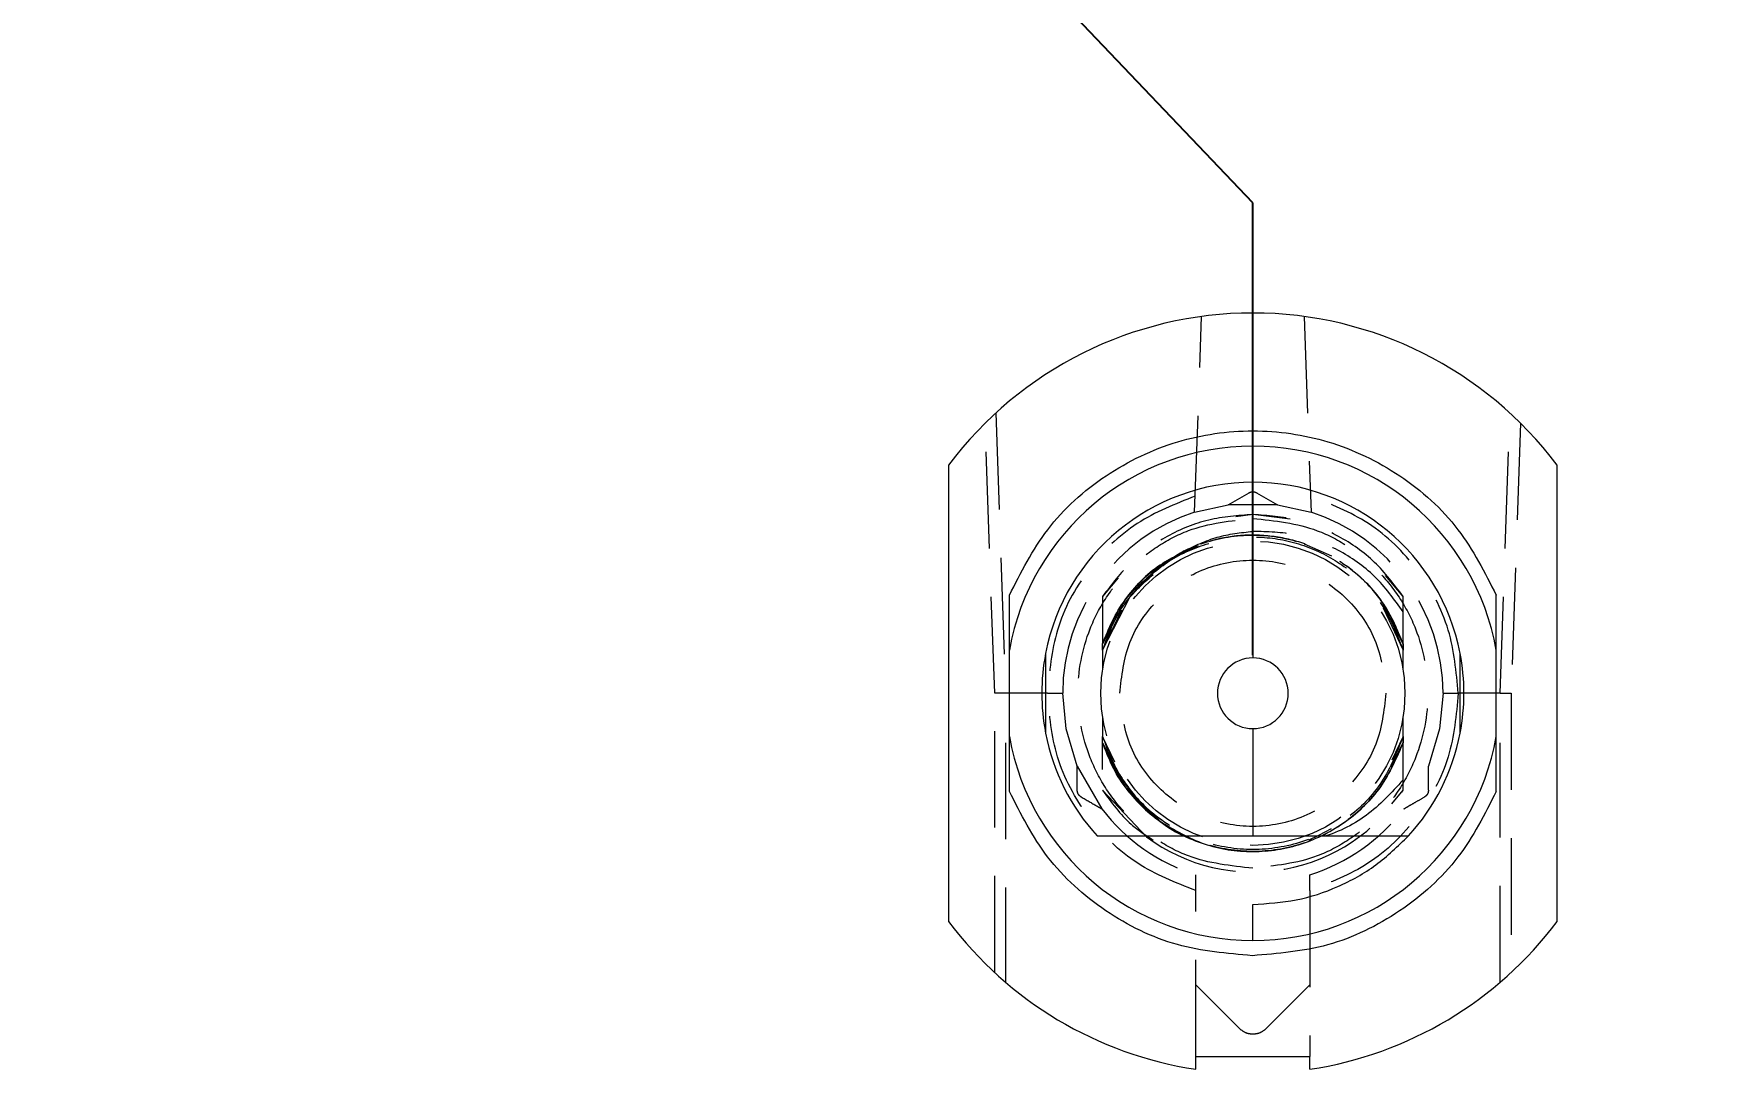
# Model space of a CAD drawing. Header units: millimetres. Extents: x -64 to 530, y -86 to 334.
# Drawn here: x 68.99 to 91.24, y 219.61 to 233.27 of the extents above; entities that cross this region are included whole.
import ezdxf

# ---------------------------------------------------------------- set-up
doc = ezdxf.new("R2010")
doc.units = ezdxf.units.MM
doc.header["$PDSIZE"] = -1
doc.linetypes.add('HIDDEN', pattern=[1.905, 1.27, -0.635])
doc.dimstyles.new('ISO-25', dxfattribs={"dimtxt": 2.5, "dimasz": 2.5, "dimexe": 1.25, "dimexo": 0.625, "dimtad": 1, "dimtxsty": 'Standard', "dimcen": 2.5, "dimadec": 0, "dimazin": 0, "dimtfac": 1, "dimtmove": 0, "dimatfit": 3, "dimfxl": 0, "dimarcsym": 0})

# ---------------------------------------------------------------- blocks, each defined once
blk = doc.blocks.new('*D35')
at = {"color": 0, "lineweight": -2}
for p, q in [((437.684, 297.079), (437.684, 315.579)), ((431.8, 293.079), (437.684, 297.079)), ((431.8, 279.9), (431.8, 293.079))]:
    blk.add_line(p, q, dxfattribs=at)
at = {"layer": 'Defpoints', "color": 0}
for p in [(437.684, 301.079), (431.8, 279.4), (0, 0)]:
    blk.add_point(p, dxfattribs=at)
at = {"color": 0, "insert": (435.434, 308.579), "char_height": 3, "attachment_point": 5, "rotation": 90}
blk.add_mtext('431,80', dxfattribs=at)
blk = doc.blocks.new('*D37')
at = {"color": 0, "lineweight": -2}
for p, q in [((135.317, 293.03), (135.317, 311.53)), ((135.9, 289.03), (135.317, 293.03)), ((135.9, 279.97), (135.9, 289.03))]:
    blk.add_line(p, q, dxfattribs=at)
at = {"layer": 'Defpoints', "color": 0}
for p in [(135.317, 297.03), (135.9, 279.47), (0, 0)]:
    blk.add_point(p, dxfattribs=at)
at = {"color": 0, "insert": (133.067, 304.53), "char_height": 3, "attachment_point": 5, "rotation": 90}
blk.add_mtext('135,90', dxfattribs=at)
blk = doc.blocks.new('*D38')
at = {"color": 0, "lineweight": -2}
for p, q in [((162.289, 289.755), (162.289, 308.755)), ((165.75, 285.755), (162.289, 289.755)), ((165.75, 274.9), (165.75, 285.755))]:
    blk.add_line(p, q, dxfattribs=at)
at = {"layer": 'Defpoints', "color": 0}
for p in [(162.289, 293.755), (165.75, 274.4), (0, 0)]:
    blk.add_point(p, dxfattribs=at)
at = {"color": 0, "insert": (160.039, 301.505), "char_height": 3, "attachment_point": 5, "rotation": 90}
blk.add_mtext('165,75', dxfattribs=at)
blk = doc.blocks.new('*D39')
at = {"color": 0, "lineweight": -2}
for p, q in [((125.6, 265.32), (129.1, 265.32)), ((129.1, 265.32), (130.828, 263.455)), ((130.828, 263.455), (150.828, 263.455))]:
    blk.add_line(p, q, dxfattribs=at)
at = {"layer": 'Defpoints', "color": 0}
for p in [(125.1, 265.32), (134.828, 263.455), (0, 0)]:
    blk.add_point(p, dxfattribs=at)
at = {"color": 0, "insert": (143.078, 265.705), "char_height": 3, "attachment_point": 5}
blk.add_mtext('265,32', dxfattribs=at)
blk = doc.blocks.new('*D40')
at = {"color": 0, "lineweight": -2}
for p, q in [((118.77, 293.984), (118.77, 311.484)), ((125.1, 289.984), (118.77, 293.984)), ((125.1, 265.82), (125.1, 289.984))]:
    blk.add_line(p, q, dxfattribs=at)
at = {"layer": 'Defpoints', "color": 0}
for p in [(118.77, 297.984), (125.1, 265.32), (0, 0)]:
    blk.add_point(p, dxfattribs=at)
at = {"color": 0, "insert": (116.52, 304.984), "char_height": 3, "attachment_point": 5, "rotation": 90}
blk.add_mtext('125,10', dxfattribs=at)
blk = doc.blocks.new('*D41')
at = {"color": 0, "lineweight": -2}
for p, q in [((191.371, 292.073), (191.371, 310.573)), ((199.07, 288.073), (191.371, 292.073)), ((199.07, 265.82), (199.07, 288.073))]:
    blk.add_line(p, q, dxfattribs=at)
at = {"layer": 'Defpoints', "color": 0}
for p in [(191.371, 296.073), (199.07, 265.32), (0, 0)]:
    blk.add_point(p, dxfattribs=at)
at = {"color": 0, "insert": (189.121, 303.573), "char_height": 3, "attachment_point": 5, "rotation": 90}
blk.add_mtext('199,07', dxfattribs=at)
blk = doc.blocks.new('*D42')
at = {"color": 0, "lineweight": -2}
for p, q in [((193.497, 265.32), (189.497, 263.066)), ((198.57, 265.32), (193.497, 265.32)), ((189.497, 263.066), (169.497, 263.066))]:
    blk.add_line(p, q, dxfattribs=at)
at = {"layer": 'Defpoints', "color": 0}
for p in [(199.07, 265.32), (185.497, 263.066), (0, 0)]:
    blk.add_point(p, dxfattribs=at)
at = {"color": 0, "insert": (177.247, 265.316), "char_height": 3, "attachment_point": 5}
blk.add_mtext('265,32', dxfattribs=at)
blk = doc.blocks.new('*D43')
at = {"color": 0, "lineweight": -2}
for p, q in [((280.31, 293.54), (280.31, 313.54)), ((285.75, 289.54), (280.31, 293.54)), ((285.75, 274.9), (285.75, 289.54))]:
    blk.add_line(p, q, dxfattribs=at)
at = {"layer": 'Defpoints', "color": 0}
for p in [(280.31, 297.54), (285.75, 274.4), (0, 0)]:
    blk.add_point(p, dxfattribs=at)
at = {"color": 0, "insert": (278.06, 305.79), "char_height": 3, "attachment_point": 5, "rotation": 90}
blk.add_mtext('285,75', dxfattribs=at)
blk = doc.blocks.new('*D44')
at = {"color": 0, "lineweight": -2}
for p, q in [((298.633, 293.447), (298.633, 312.947)), ((293.9, 289.447), (298.633, 293.447)), ((293.9, 279.9), (293.9, 289.447))]:
    blk.add_line(p, q, dxfattribs=at)
at = {"layer": 'Defpoints', "color": 0}
for p in [(298.633, 297.447), (293.9, 279.4), (0, 0)]:
    blk.add_point(p, dxfattribs=at)
at = {"color": 0, "insert": (296.383, 305.447), "char_height": 3, "attachment_point": 5, "rotation": 90}
blk.add_mtext('293,90', dxfattribs=at)
blk = doc.blocks.new('*D45')
at = {"color": 0, "lineweight": -2}
blk.add_line((285.25, 274.4), (252.388, 274.4), dxfattribs=at)
at = {"layer": 'Defpoints', "color": 0}
for p in [(267.888, 274.4), (285.75, 274.4), (0, 0)]:
    blk.add_point(p, dxfattribs=at)
at = {"color": 0, "insert": (259.888, 276.65), "char_height": 3, "attachment_point": 5}
blk.add_mtext('274,40', dxfattribs=at)
blk = doc.blocks.new('*D46')
at = {"color": 0, "lineweight": -2}
for p, q in [((273.06, 264.82), (273.06, 254.53)), ((273.06, 254.53), (277.95, 250.53)), ((277.95, 250.53), (277.95, 231.03))]:
    blk.add_line(p, q, dxfattribs=at)
at = {"layer": 'Defpoints', "color": 0}
for p in [(273.06, 265.32), (277.95, 246.53), (0, 0)]:
    blk.add_point(p, dxfattribs=at)
at = {"color": 0, "insert": (275.7, 238.53), "char_height": 3, "attachment_point": 5, "rotation": 90}
blk.add_mtext('273,06', dxfattribs=at)
blk = doc.blocks.new('*D47')
at = {"color": 0, "lineweight": -2}
for p, q in [((260.93, 266.76), (240.93, 266.76)), ((264.93, 265.32), (260.93, 266.76)), ((272.56, 265.32), (264.93, 265.32))]:
    blk.add_line(p, q, dxfattribs=at)
at = {"layer": 'Defpoints', "color": 0}
for p in [(256.93, 266.76), (273.06, 265.32), (0, 0)]:
    blk.add_point(p, dxfattribs=at)
at = {"color": 0, "insert": (248.68, 269.01), "char_height": 3, "attachment_point": 5}
blk.add_mtext('265,32', dxfattribs=at)
blk = doc.blocks.new('*D48')
at = {"color": 0, "lineweight": -2}
for p, q in [((355.301, 295.339), (355.301, 315.339)), ((359.73, 291.339), (355.301, 295.339)), ((359.73, 265.82), (359.73, 291.339))]:
    blk.add_line(p, q, dxfattribs=at)
at = {"layer": 'Defpoints', "color": 0}
for p in [(355.301, 299.339), (359.73, 265.32), (0, 0)]:
    blk.add_point(p, dxfattribs=at)
at = {"color": 0, "insert": (353.051, 307.589), "char_height": 3, "attachment_point": 5, "rotation": 90}
blk.add_mtext('359,73', dxfattribs=at)
blk = doc.blocks.new('*D49')
at = {"color": 0, "lineweight": -2}
for p, q in [((349.375, 265.32), (345.375, 260.541)), ((359.23, 265.32), (349.375, 265.32)), ((345.375, 260.541), (325.375, 260.541))]:
    blk.add_line(p, q, dxfattribs=at)
at = {"layer": 'Defpoints', "color": 0}
for p in [(359.73, 265.32), (341.375, 260.541), (0, 0)]:
    blk.add_point(p, dxfattribs=at)
at = {"color": 0, "insert": (333.125, 262.791), "char_height": 3, "attachment_point": 5}
blk.add_mtext('265,32', dxfattribs=at)
blk = doc.blocks.new('*D50')
at = {"color": 0, "lineweight": -2}
for p, q in [((411.281, 297.743), (411.281, 316.243)), ((415.9, 293.743), (411.281, 297.743)), ((415.9, 279.97), (415.9, 293.743))]:
    blk.add_line(p, q, dxfattribs=at)
at = {"layer": 'Defpoints', "color": 0}
for p in [(411.281, 301.743), (415.9, 279.47), (0, 0)]:
    blk.add_point(p, dxfattribs=at)
at = {"color": 0, "insert": (409.031, 309.243), "char_height": 3, "attachment_point": 5, "rotation": 90}
blk.add_mtext('415,90', dxfattribs=at)
blk = doc.blocks.new('*D51')
at = {"color": 0, "lineweight": -2}
for p, q in [((441.42, 274.4), (445.42, 275.871)), ((445.42, 275.871), (464.92, 275.871)), ((425.95, 274.4), (441.42, 274.4))]:
    blk.add_line(p, q, dxfattribs=at)
at = {"layer": 'Defpoints', "color": 0}
for p in [(449.42, 275.871), (425.45, 274.4), (0, 0)]:
    blk.add_point(p, dxfattribs=at)
at = {"color": 0, "insert": (457.42, 278.121), "char_height": 3, "attachment_point": 5}
blk.add_mtext('274,40', dxfattribs=at)
blk = doc.blocks.new('*D52')
at = {"color": 0, "lineweight": -2}
for p, q in [((423.283, 294.998), (423.283, 314.998)), ((425.45, 290.998), (423.283, 294.998)), ((425.45, 274.9), (425.45, 290.998))]:
    blk.add_line(p, q, dxfattribs=at)
at = {"layer": 'Defpoints', "color": 0}
for p in [(423.283, 298.998), (425.45, 274.4), (0, 0)]:
    blk.add_point(p, dxfattribs=at)
at = {"color": 0, "insert": (421.033, 307.248), "char_height": 3, "attachment_point": 5, "rotation": 90}
blk.add_mtext('425,45', dxfattribs=at)
blk = doc.blocks.new('*D56')
at = {"color": 0, "lineweight": -2}
for p, q in [((437.803, 215.414), (437.803, 235.414)), ((425.43, 211.414), (437.803, 215.414)), ((425.43, 198.55), (425.43, 211.414))]:
    blk.add_line(p, q, dxfattribs=at)
at = {"layer": 'Defpoints', "color": 0}
for p in [(437.803, 219.414), (425.43, 198.05), (0, 0)]:
    blk.add_point(p, dxfattribs=at)
at = {"color": 0, "insert": (435.553, 227.664), "char_height": 3, "attachment_point": 5, "rotation": 90}
blk.add_mtext('425,43', dxfattribs=at)
blk = doc.blocks.new('*D73')
at = {"color": 0, "lineweight": -2}
for p, q in [((142.392, 292.375), (142.392, 310.875)), ((139.399, 288.375), (142.392, 292.375)), ((139.399, 279.9), (139.399, 288.375))]:
    blk.add_line(p, q, dxfattribs=at)
at = {"layer": 'Defpoints', "color": 0}
for p in [(142.392, 296.375), (139.399, 279.4), (0, 0)]:
    blk.add_point(p, dxfattribs=at)
at = {"color": 0, "insert": (140.142, 303.875), "char_height": 3, "attachment_point": 5, "rotation": 90}
blk.add_mtext('139,40', dxfattribs=at)
blk = doc.blocks.new('*D74')
at = {"color": 0, "lineweight": -2}
for p, q in [((127.722, 293.03), (127.722, 311.53)), ((132.401, 289.03), (127.722, 293.03)), ((132.401, 279.9), (132.401, 289.03))]:
    blk.add_line(p, q, dxfattribs=at)
at = {"layer": 'Defpoints', "color": 0}
for p in [(127.722, 297.03), (132.401, 279.4), (0, 0)]:
    blk.add_point(p, dxfattribs=at)
at = {"color": 0, "insert": (125.472, 304.53), "char_height": 3, "attachment_point": 5, "rotation": 90}
blk.add_mtext('132,40', dxfattribs=at)
blk = doc.blocks.new('*D75')
at = {"color": 0, "lineweight": -2}
for p, q in [((288.794, 294.16), (288.794, 313.16)), ((290.401, 290.16), (288.794, 294.16)), ((290.401, 279.9), (290.401, 290.16))]:
    blk.add_line(p, q, dxfattribs=at)
at = {"layer": 'Defpoints', "color": 0}
for p in [(288.794, 298.16), (290.401, 279.4), (0, 0)]:
    blk.add_point(p, dxfattribs=at)
at = {"color": 0, "insert": (286.544, 305.91), "char_height": 3, "attachment_point": 5, "rotation": 90}
blk.add_mtext('290,40', dxfattribs=at)
blk = doc.blocks.new('*D76')
at = {"color": 0, "lineweight": -2}
for p, q in [((306.252, 292.611), (306.252, 312.111)), ((297.399, 288.611), (306.252, 292.611)), ((297.399, 279.9), (297.399, 288.611))]:
    blk.add_line(p, q, dxfattribs=at)
at = {"layer": 'Defpoints', "color": 0}
for p in [(306.252, 296.611), (297.399, 279.4), (0, 0)]:
    blk.add_point(p, dxfattribs=at)
at = {"color": 0, "insert": (304.002, 304.611), "char_height": 3, "attachment_point": 5, "rotation": 90}
blk.add_mtext('297,40', dxfattribs=at)
blk = doc.blocks.new('*D77')
at = {"color": 0, "lineweight": -2}
for p, q in [((404.526, 297.682), (404.526, 316.182)), ((412.401, 293.682), (404.526, 297.682)), ((412.401, 279.9), (412.401, 293.682))]:
    blk.add_line(p, q, dxfattribs=at)
at = {"layer": 'Defpoints', "color": 0}
for p in [(404.526, 301.682), (412.401, 279.4), (0, 0)]:
    blk.add_point(p, dxfattribs=at)
at = {"color": 0, "insert": (402.276, 309.182), "char_height": 3, "attachment_point": 5, "rotation": 90}
blk.add_mtext('412,40', dxfattribs=at)
blk = doc.blocks.new('*D78')
at = {"color": 0, "lineweight": -2}
for p, q in [((417.265, 297.291), (417.265, 315.791)), ((419.399, 293.291), (417.265, 297.291)), ((419.399, 279.9), (419.399, 293.291))]:
    blk.add_line(p, q, dxfattribs=at)
at = {"layer": 'Defpoints', "color": 0}
for p in [(417.265, 301.291), (419.399, 279.4), (0, 0)]:
    blk.add_point(p, dxfattribs=at)
at = {"color": 0, "insert": (415.015, 308.791), "char_height": 3, "attachment_point": 5, "rotation": 90}
blk.add_mtext('419,40', dxfattribs=at)
blk = doc.blocks.new('*D119')
at = {"color": 0, "lineweight": -2}
for p, q in [((393.843, 235.159), (393.843, 254.159)), ((396, 231.159), (393.843, 235.159)), ((396, 225.095), (396, 231.159))]:
    blk.add_line(p, q, dxfattribs=at)
at = {"layer": 'Defpoints', "color": 0}
for p in [(393.843, 239.159), (396, 224.595), (0, 0)]:
    blk.add_point(p, dxfattribs=at)
at = {"color": 0, "insert": (391.593, 246.909), "char_height": 3, "attachment_point": 5, "rotation": 90}
blk.add_mtext('396,00', dxfattribs=at)
blk = doc.blocks.new('*D120')
at = {"color": 0, "lineweight": -2}
for p, q in [((372.602, 236.309), (372.602, 255.809)), ((373.5, 232.309), (372.602, 236.309)), ((373.5, 225.095), (373.5, 232.309))]:
    blk.add_line(p, q, dxfattribs=at)
at = {"layer": 'Defpoints', "color": 0}
for p in [(372.602, 240.309), (373.5, 224.595), (0, 0)]:
    blk.add_point(p, dxfattribs=at)
at = {"color": 0, "insert": (370.352, 248.309), "char_height": 3, "attachment_point": 5, "rotation": 90}
blk.add_mtext('373,50', dxfattribs=at)
blk = doc.blocks.new('*D121')
at = {"color": 0, "lineweight": -2}
for p, q in [((345.579, 237.414), (345.579, 256.414)), ((349.175, 233.414), (345.579, 237.414)), ((349.175, 225.095), (349.175, 233.414))]:
    blk.add_line(p, q, dxfattribs=at)
at = {"layer": 'Defpoints', "color": 0}
for p in [(345.579, 241.414), (349.175, 224.595), (0, 0)]:
    blk.add_point(p, dxfattribs=at)
at = {"color": 0, "insert": (343.329, 249.164), "char_height": 3, "attachment_point": 5, "rotation": 90}
blk.add_mtext('349,18', dxfattribs=at)
blk = doc.blocks.new('*D122')
at = {"color": 0, "lineweight": -2}
for p, q in [((325.674, 236.995), (325.674, 256.995)), ((328.855, 232.995), (325.674, 236.995)), ((328.855, 225.095), (328.855, 232.995))]:
    blk.add_line(p, q, dxfattribs=at)
at = {"layer": 'Defpoints', "color": 0}
for p in [(325.674, 240.995), (328.855, 224.595), (0, 0)]:
    blk.add_point(p, dxfattribs=at)
at = {"color": 0, "insert": (323.424, 249.245), "char_height": 3, "attachment_point": 5, "rotation": 90}
blk.add_mtext('328,86', dxfattribs=at)
blk = doc.blocks.new('*D123')
at = {"color": 0, "lineweight": -2}
for p, q in [((304.85, 235.076), (304.85, 254.576)), ((308.535, 231.076), (304.85, 235.076)), ((308.535, 225.095), (308.535, 231.076))]:
    blk.add_line(p, q, dxfattribs=at)
at = {"layer": 'Defpoints', "color": 0}
for p in [(304.85, 239.076), (308.535, 224.595), (0, 0)]:
    blk.add_point(p, dxfattribs=at)
at = {"color": 0, "insert": (302.6, 247.076), "char_height": 3, "attachment_point": 5, "rotation": 90}
blk.add_mtext('308,54', dxfattribs=at)
blk = doc.blocks.new('*D124')
at = {"color": 0, "lineweight": -2}
for p, q in [((286.103, 233.369), (286.103, 253.369)), ((288.215, 229.369), (286.103, 233.369)), ((288.215, 225.095), (288.215, 229.369))]:
    blk.add_line(p, q, dxfattribs=at)
at = {"layer": 'Defpoints', "color": 0}
for p in [(286.103, 237.369), (288.215, 224.595), (0, 0)]:
    blk.add_point(p, dxfattribs=at)
at = {"color": 0, "insert": (283.853, 245.619), "char_height": 3, "attachment_point": 5, "rotation": 90}
blk.add_mtext('288,22', dxfattribs=at)
blk = doc.blocks.new('*D125')
at = {"color": 0, "lineweight": -2}
for p, q in [((263.907, 234.454), (263.907, 253.954)), ((267.895, 230.454), (263.907, 234.454)), ((267.895, 225.095), (267.895, 230.454))]:
    blk.add_line(p, q, dxfattribs=at)
at = {"layer": 'Defpoints', "color": 0}
for p in [(263.907, 238.454), (267.895, 224.595), (0, 0)]:
    blk.add_point(p, dxfattribs=at)
at = {"color": 0, "insert": (261.657, 246.454), "char_height": 3, "attachment_point": 5, "rotation": 90}
blk.add_mtext('267,90', dxfattribs=at)
blk = doc.blocks.new('*D126')
at = {"color": 0, "lineweight": -2}
for p, q in [((243.782, 232.451), (243.782, 252.451)), ((247.575, 228.595), (243.782, 232.451)), ((247.575, 225.095), (247.575, 228.595))]:
    blk.add_line(p, q, dxfattribs=at)
at = {"layer": 'Defpoints', "color": 0}
for p in [(243.782, 236.451), (247.575, 224.595), (0, 0)]:
    blk.add_point(p, dxfattribs=at)
at = {"color": 0, "insert": (241.532, 244.701), "char_height": 3, "attachment_point": 5, "rotation": 90}
blk.add_mtext('247,58', dxfattribs=at)
blk = doc.blocks.new('*D127')
at = {"color": 0, "lineweight": -2}
for p, q in [((222.023, 234.703), (222.023, 254.703)), ((227.255, 230.703), (222.023, 234.703)), ((227.255, 225.095), (227.255, 230.703))]:
    blk.add_line(p, q, dxfattribs=at)
at = {"layer": 'Defpoints', "color": 0}
for p in [(222.023, 238.703), (227.255, 224.595), (0, 0)]:
    blk.add_point(p, dxfattribs=at)
at = {"color": 0, "insert": (219.773, 246.953), "char_height": 3, "attachment_point": 5, "rotation": 90}
blk.add_mtext('227,26', dxfattribs=at)
blk = doc.blocks.new('*D128')
at = {"color": 0, "lineweight": -2}
for p, q in [((203.028, 233.99), (203.028, 253.49)), ((206.946, 229.99), (203.028, 233.99)), ((206.946, 225.095), (206.946, 229.99))]:
    blk.add_line(p, q, dxfattribs=at)
at = {"layer": 'Defpoints', "color": 0}
for p in [(203.028, 237.99), (206.946, 224.595), (0, 0)]:
    blk.add_point(p, dxfattribs=at)
at = {"color": 0, "insert": (200.778, 245.99), "char_height": 3, "attachment_point": 5, "rotation": 90}
blk.add_mtext('206,95', dxfattribs=at)
blk = doc.blocks.new('*D129')
at = {"color": 0, "lineweight": -2}
for p, q in [((182.809, 235.614), (182.809, 254.614)), ((186.615, 231.614), (182.809, 235.614)), ((186.615, 225.095), (186.615, 231.614))]:
    blk.add_line(p, q, dxfattribs=at)
at = {"layer": 'Defpoints', "color": 0}
for p in [(182.809, 239.614), (186.615, 224.595), (0, 0)]:
    blk.add_point(p, dxfattribs=at)
at = {"color": 0, "insert": (180.559, 247.364), "char_height": 3, "attachment_point": 5, "rotation": 90}
blk.add_mtext('186,62', dxfattribs=at)
blk = doc.blocks.new('*D130')
at = {"color": 0, "lineweight": -2}
for p, q in [((163.921, 235.803), (163.921, 254.303)), ((166.295, 231.803), (163.921, 235.803)), ((166.295, 225.095), (166.295, 231.803))]:
    blk.add_line(p, q, dxfattribs=at)
at = {"layer": 'Defpoints', "color": 0}
for p in [(163.921, 239.803), (166.295, 224.595), (0, 0)]:
    blk.add_point(p, dxfattribs=at)
at = {"color": 0, "insert": (161.671, 247.303), "char_height": 3, "attachment_point": 5, "rotation": 90}
blk.add_mtext('166,30', dxfattribs=at)
blk = doc.blocks.new('*D131')
at = {"color": 0, "lineweight": -2}
for p, q in [((142.732, 235.75), (142.732, 254.75)), ((145.975, 231.75), (142.732, 235.75)), ((145.975, 225.095), (145.975, 231.75))]:
    blk.add_line(p, q, dxfattribs=at)
at = {"layer": 'Defpoints', "color": 0}
for p in [(142.732, 239.75), (145.975, 224.595), (0, 0)]:
    blk.add_point(p, dxfattribs=at)
at = {"color": 0, "insert": (140.482, 247.5), "char_height": 3, "attachment_point": 5, "rotation": 90}
blk.add_mtext('145,98', dxfattribs=at)
blk = doc.blocks.new('*D132')
at = {"color": 0, "lineweight": -2}
for p, q in [((123.609, 234.366), (123.609, 253.366)), ((125.655, 230.366), (123.609, 234.366)), ((125.655, 225.095), (125.655, 230.366))]:
    blk.add_line(p, q, dxfattribs=at)
at = {"layer": 'Defpoints', "color": 0}
for p in [(123.609, 238.366), (125.655, 224.595), (0, 0)]:
    blk.add_point(p, dxfattribs=at)
at = {"color": 0, "insert": (121.359, 246.116), "char_height": 3, "attachment_point": 5, "rotation": 90}
blk.add_mtext('125,66', dxfattribs=at)
blk = doc.blocks.new('*D133')
at = {"color": 0, "lineweight": -2}
for p, q in [((101.965, 233.775), (101.965, 252.275)), ((105.335, 229.775), (101.965, 233.775)), ((105.335, 225.095), (105.335, 229.775))]:
    blk.add_line(p, q, dxfattribs=at)
at = {"layer": 'Defpoints', "color": 0}
for p in [(101.965, 237.775), (105.335, 224.595), (0, 0)]:
    blk.add_point(p, dxfattribs=at)
at = {"color": 0, "insert": (99.715, 245.275), "char_height": 3, "attachment_point": 5, "rotation": 90}
blk.add_mtext('105,34', dxfattribs=at)
blk = doc.blocks.new('*D134')
at = {"color": 0, "lineweight": -2}
for p, q in [((81.203, 235.043), (81.203, 251.543)), ((85.015, 231.043), (81.203, 235.043)), ((85.015, 225.095), (85.015, 231.043))]:
    blk.add_line(p, q, dxfattribs=at)
at = {"layer": 'Defpoints', "color": 0}
for p in [(81.203, 239.043), (85.015, 224.595), (0, 0)]:
    blk.add_point(p, dxfattribs=at)
at = {"color": 0, "insert": (78.953, 245.543), "char_height": 3, "attachment_point": 5, "rotation": 90}
blk.add_mtext('85,02', dxfattribs=at)
blk = doc.blocks.new('*D142')
at = {"color": 0, "lineweight": -2}
for p, q in [((401.115, 224.595), (405.115, 228.426)), ((405.115, 228.426), (425.115, 228.426)), ((396.5, 224.595), (401.115, 224.595))]:
    blk.add_line(p, q, dxfattribs=at)
at = {"layer": 'Defpoints', "color": 0}
for p in [(409.115, 228.426), (396, 224.595), (0, 0)]:
    blk.add_point(p, dxfattribs=at)
at = {"color": 0, "insert": (417.365, 230.676), "char_height": 3, "attachment_point": 5}
blk.add_mtext('224,59', dxfattribs=at)
blk = doc.blocks.new('*D143')
at = {"color": 0, "lineweight": -2}
blk.add_line((166.25, 274.4), (193.07, 274.4), dxfattribs=at)
at = {"layer": 'Defpoints', "color": 0}
for p in [(165.75, 274.4), (177.57, 274.4), (0, 0)]:
    blk.add_point(p, dxfattribs=at)
at = {"color": 0, "insert": (185.57, 276.65), "char_height": 3, "attachment_point": 5}
blk.add_mtext('274,40', dxfattribs=at)

msp = doc.modelspace()

# ---------------------------------------------------------------- linework, layer by layer
at = {"color": 7, "linetype": 'HIDDEN', "lineweight": 0}
for p, q in [((84.25, 226.975), (84.34, 229.549)), ((85.69, 229.549), (85.78, 226.975)), ((81.636, 228.281), (81.765, 224.595)), ((88.265, 224.595), (88.394, 228.281)), ((81.621, 224.595), (81.497, 228.147)), ((88.533, 228.147), (88.409, 224.595)), ((84.692, 227.074), (84.965, 227.232)), ((85.065, 227.232), (85.338, 227.074)), ((84.25, 226.975), (84.692, 227.074)), ((85.338, 227.074), (84.692, 227.074)), ((85.015, 226.945), (84.792, 226.917)), ((85.504, 226.884), (85.015, 226.945)), ((85.338, 227.074), (85.78, 226.975)), ((86.055, 226.396), (85.694, 226.554)), ((83.246, 226.114), (83.04, 225.869)), ((86.99, 225.869), (86.761, 226.142)), ((83.04, 225.869), (83.04, 225.246)), ((83.04, 225.161), (83.401, 225.866)), ((86.99, 225.246), (86.99, 225.869)), ((83.04, 225.246), (83.304, 225.76)), ((83.304, 225.76), (83.04, 225.246)), ((83.04, 225.246), (83.304, 225.76)), ((83.27, 225.693), (83.04, 225.246)), ((83.04, 225.161), (83.291, 225.693)), ((83.04, 225.161), (83.291, 225.693)), ((86.99, 225.246), (86.727, 225.758)), ((86.728, 225.718), (86.99, 225.161)), ((86.728, 225.718), (86.99, 225.161)), ((86.99, 224.91), (86.99, 225.668)), ((83.04, 225.161), (83.04, 224.91)), ((82.29, 225.119), (82.29, 225.119)), ((81.765, 224.595), (81.621, 224.595)), ((81.621, 220.924), (81.621, 224.595)), ((82.315, 224.595), (81.765, 224.595)), ((82.315, 224.595), (82.515, 224.595)), ((87.515, 224.595), (87.715, 224.595)), ((88.265, 224.595), (87.715, 224.595)), ((88.265, 224.595), (88.409, 224.595)), ((88.409, 224.595), (88.409, 220.924)), ((83.04, 224.28), (83.04, 224.029)), ((86.99, 223.321), (86.99, 224.28)), ((81.765, 223.945), (81.765, 220.795)), ((83.2, 223.69), (83.04, 224.029)), ((83.04, 223.594), (83.04, 223.944)), ((83.334, 223.372), (83.04, 223.944)), ((83.334, 223.372), (83.04, 223.944)), ((83.04, 223.944), (83.164, 223.703)), ((86.828, 223.629), (86.99, 223.944)), ((86.99, 224.029), (86.842, 223.716)), ((86.99, 223.594), (86.99, 223.944)), ((88.265, 220.795), (88.265, 223.945)), ((82.707, 223.635), (83.03, 223.076)), ((83.617, 222.706), (83.04, 223.321)), ((86.841, 223.143), (86.99, 223.321)), ((84.265, 219.82), (84.265, 222.001)), ((85.765, 222.001), (85.765, 219.82)), ((84.838, 220.187), (84.265, 220.76)), ((85.765, 220.76), (85.192, 220.187))]:
    msp.add_line(p, q, dxfattribs=at)
at = {"color": 7, "linetype": 'Continuous', "lineweight": 15}
for p, q in [((85.015, 227.37), (85.015, 227.845)), ((81.015, 227.595), (81.015, 221.595)), ((89.015, 221.595), (89.015, 227.595)), ((85.015, 227.37), (85.015, 225.06)), ((85.015, 224.13), (85.015, 222.72)), ((85.015, 221.345), (85.015, 221.82)), ((84.265, 219.82), (85.765, 219.82)), ((84.265, 219.652), (84.265, 219.82)), ((85.765, 219.652), (85.765, 219.82))]:
    msp.add_line(p, q, dxfattribs=at)
at = {"color": 7, "linetype": 'HIDDEN', "lineweight": 0, "flags": 128}
for points in [[(86.042, 226.374), (86.042, 226.374)], [(83.04, 225.869), (83.04, 225.869)], [(86.99, 225.869), (86.99, 225.869)], [(86.99, 225.869), (86.99, 225.869)], [(86.99, 225.869), (86.99, 225.869)], [(86.99, 225.869), (86.99, 225.869)], [(86.99, 225.869), (86.99, 225.869)], [(86.99, 225.869), (86.99, 225.869)], [(86.99, 225.869), (86.99, 225.869)], [(86.794, 225.622), (86.794, 225.622)], [(83.04, 225.161), (83.04, 225.161)], [(83.04, 225.161), (83.04, 225.161)], [(83.04, 225.161), (83.04, 225.161)], [(83.04, 225.161), (83.04, 225.161)], [(83.04, 225.161), (83.04, 225.161)], [(83.04, 225.161), (83.04, 225.161)], [(83.04, 225.161), (83.04, 225.161)], [(83.04, 225.161), (83.04, 225.161)], [(86.99, 224.91), (86.99, 224.91)], [(82.707, 223.635), (82.559, 224.129), (82.515, 224.595)], [(87.515, 224.595), (87.471, 224.129), (87.323, 223.635)], [(86.99, 224.28), (86.99, 224.28)], [(83.04, 224.029), (83.04, 224.029)], [(83.04, 224.029), (83.04, 224.029)], [(83.04, 224.029), (83.04, 224.029)], [(83.04, 224.029), (83.04, 224.029)], [(83.04, 224.029), (83.04, 224.029)], [(83.04, 223.321), (83.04, 223.321)], [(86.99, 223.321), (86.99, 223.321)], [(86.99, 223.321), (86.99, 223.321)], [(86.99, 223.321), (86.99, 223.321)], [(86.99, 223.321), (86.99, 223.321)], [(86.99, 223.321), (86.99, 223.321)], [(86.99, 223.321), (86.99, 223.321)], [(86.99, 223.321), (86.99, 223.321)], [(86.99, 223.321), (86.99, 223.321)], [(85.791, 222.666), (85.762, 222.662), (85.754, 222.662), (85.752, 222.662), (85.751, 222.663), (85.751, 222.663), (85.751, 222.663), (85.751, 222.663), (85.751, 222.663), (85.751, 222.663), (85.751, 222.663), (85.751, 222.663), (85.751, 222.663), (85.751, 222.662), (85.751, 222.662), (85.751, 222.662), (85.751, 222.662), (85.751, 222.662), (85.751, 222.662), (85.751, 222.662), (85.751, 222.663), (85.751, 222.663), (85.751, 222.663), (85.751, 222.663), (85.751, 222.663), (85.751, 222.663), (85.751, 222.663), (85.751, 222.663), (85.751, 222.663), (85.751, 222.664), (85.751, 222.664), (85.754, 222.667), (85.884, 222.731), (86.047, 222.818)]]:
    msp.add_lwpolyline(points, dxfattribs=at)
at = {"color": 7, "linetype": 'HIDDEN', "lineweight": 0}
msp.add_circle((85.015, 224.595), 2, dxfattribs=at)
at = {"color": 7, "linetype": 'Continuous', "lineweight": 15}
for radius, start, end in [(5, 36.8699, 143.1301), (3.25, 90, 169.9367), (3.25, 10.0633, 90), (2.775, 90, 169.1071), (2.775, 10.8929, 90), (2.775, 169.1068, 190.8929), (0.465, 90, 270), (0.465, 270, 90), (2.775, 349.1067, 10.8938), (2.775, 190.8932, 222.5066), (2.775, 317.4934, 349.1071), (3.25, 190.0633, 270), (3.25, 270, 349.9367), (5, 216.8699, 261.3731), (5, 278.6269, 323.1301)]:
    msp.add_arc((85.015, 224.595), radius, start, end, dxfattribs=at)
at = {"color": 7, "linetype": 'HIDDEN', "lineweight": 0}
for radius, start, end in [(2.5, 107.8157, 180), (2.5, 0, 72.1843), (2.35, 233.5058, 327.1851), (2.5, 217.4202, 252.5424), (2.5, 287.4576, 322.5798)]:
    msp.add_arc((85.015, 224.595), radius, start, end, dxfattribs=at)
at = {"color": 7, "linetype": 'Continuous', "lineweight": 15}
for points, knots in [([(81.815, 225.884), (81.966, 226.183), (82.275, 226.795), (83.058, 227.497), (83.998, 227.946), (85.015, 228.094), (86.032, 227.946), (86.972, 227.497), (87.755, 226.795), (88.064, 226.183), (88.215, 225.884)], [0, 0, 0, 0, 0.122204, 0.25, 0.377797, 0.499999, 0.622203, 0.75, 0.877796, 1, 1, 1, 1]), ([(81.815, 225.163), (81.815, 225.163), (81.815, 225.165), (81.815, 225.176), (81.815, 225.22), (81.815, 225.416), (81.815, 225.65), (81.815, 225.846), (81.815, 225.884)], [0, 0, 0, 0, 0.01693, 0.039297, 0.081697, 0.236194, 0.85216, 1, 1, 1, 1]), ([(88.215, 225.163), (88.215, 225.163), (88.215, 225.165), (88.215, 225.176), (88.215, 225.22), (88.215, 225.416), (88.215, 225.65), (88.215, 225.846), (88.215, 225.884)], [0, 0, 0, 0, 0.01693, 0.039297, 0.081697, 0.236194, 0.85216, 1, 1, 1, 1]), ([(81.815, 224.027), (81.815, 224.203), (81.815, 224.555), (81.815, 224.949), (81.815, 225.141), (81.815, 225.163)], [0, 0, 0, 0, 0.469096, 0.939612, 1, 1, 1, 1]), ([(88.215, 224.027), (88.215, 224.203), (88.215, 224.555), (88.215, 224.949), (88.215, 225.141), (88.215, 225.163)], [0, 0, 0, 0, 0.469096, 0.939612, 1, 1, 1, 1]), ([(82.29, 225.119), (82.29, 224.829), (82.29, 224.476), (82.29, 224.132), (82.29, 224.071)], [0, 0, 0, 0, 0.821481, 1, 1, 1, 1]), ([(87.74, 224.071), (87.74, 224.361), (87.74, 224.714), (87.74, 225.058), (87.74, 225.119)], [0, 0, 0, 0, 0.8215, 1, 1, 1, 1]), ([(81.815, 223.306), (81.815, 223.44), (81.815, 223.614), (81.815, 223.808), (81.815, 223.889), (81.815, 223.943), (81.815, 223.982), (81.815, 224.009), (81.815, 224.023), (81.815, 224.027), (81.815, 224.027), (81.815, 224.027)], [0, 0, 0, 0, 0.52193, 0.674709, 0.779639, 0.851735, 0.901662, 0.954568, 0.975882, 0.993094, 1, 1, 1, 1]), ([(88.215, 223.306), (88.215, 223.44), (88.215, 223.614), (88.215, 223.808), (88.215, 223.889), (88.215, 223.943), (88.215, 223.982), (88.215, 224.009), (88.215, 224.023), (88.215, 224.027), (88.215, 224.027), (88.215, 224.027)], [0, 0, 0, 0, 0.52193, 0.674709, 0.779639, 0.851735, 0.901662, 0.954568, 0.975882, 0.993094, 1, 1, 1, 1]), ([(85.009, 221.145), (84.675, 221.174), (83.993, 221.232), (83.056, 221.698), (82.274, 222.395), (81.966, 223.007), (81.815, 223.306)], [0, 0, 0, 0, 0.244423, 0.5, 0.755577, 1, 1, 1, 1]), ([(88.215, 223.306), (88.064, 223.006), (87.755, 222.393), (86.97, 221.695), (86.028, 221.229), (85.344, 221.173), (85.009, 221.145)], [0, 0, 0, 0, 0.244391, 0.500002, 0.755612, 1, 1, 1, 1]), ([(82.969, 222.72), (83.407, 222.72), (84.01, 222.72), (84.799, 222.72), (85.015, 222.72)], [0, 0, 0, 0, 0.725758, 1, 1, 1, 1]), ([(85.015, 222.72), (85.21, 222.72), (85.714, 222.72), (86.396, 222.72), (86.845, 222.72), (87.061, 222.72)], [0, 0, 0, 0, 0.246526, 0.638137, 1, 1, 1, 1]), ([(85.015, 221.82), (85.207, 221.831), (85.59, 221.854), (86.139, 222.039), (86.647, 222.319), (86.923, 222.586), (87.061, 222.72)], [0, 0, 0, 0, 0.250003, 0.500004, 0.749998, 1, 1, 1, 1])]:
    msp.add_open_spline(points, degree=3, knots=knots, dxfattribs=at)
at = {"color": 7, "linetype": 'HIDDEN', "lineweight": 0}
for points, knots in [([(84.257, 227.187), (83.994, 227.083), (83.453, 226.87), (82.819, 226.241), (82.393, 225.456), (82.341, 224.877), (82.315, 224.595)], [0, 0, 0, 0, 0.243423, 0.5, 0.756578, 1, 1, 1, 1]), ([(84.965, 227.232), (84.973, 227.235), (84.989, 227.243), (85.015, 227.246), (85.041, 227.243), (85.057, 227.235), (85.065, 227.232)], [0, 0, 0, 0, 0.249924, 0.499934, 0.749944, 1, 1, 1, 1]), ([(87.715, 224.595), (87.689, 224.877), (87.637, 225.456), (87.211, 226.241), (86.577, 226.87), (86.036, 227.083), (85.773, 227.187)], [0, 0, 0, 0, 0.243421, 0.5, 0.756577, 1, 1, 1, 1]), ([(85.015, 226.945), (84.819, 226.931), (84.428, 226.903), (83.88, 226.677), (83.393, 226.339), (83.158, 226.025), (83.04, 225.869)], [0, 0, 0, 0, 0.249999, 0.499998, 0.75, 1, 1, 1, 1]), ([(86.99, 225.869), (86.872, 226.025), (86.637, 226.339), (86.15, 226.677), (85.602, 226.903), (85.211, 226.931), (85.015, 226.945)], [0, 0, 0, 0, 0.249999, 0.499996, 0.749995, 1, 1, 1, 1]), ([(85.015, 222.295), (84.726, 222.326), (84.279, 222.374), (83.743, 222.66), (83.378, 222.957), (83.079, 223.323), (82.801, 223.859), (82.659, 224.595), (82.801, 225.331), (83.078, 225.867), (83.377, 226.233), (83.743, 226.53), (84.279, 226.816), (84.726, 226.864), (85.015, 226.895)], [0, 0, 0, 0, 0.11972, 0.184823, 0.25, 0.315102, 0.380279, 0.5, 0.619722, 0.684823, 0.75, 0.815103, 0.88028, 1, 1, 1, 1]), ([(84.11, 226.467), (84.253, 226.535), (84.54, 226.672), (84.856, 226.707), (85.015, 226.724)], [0, 0, 0, 0, 0.497062, 1, 1, 1, 1]), ([(85.015, 226.895), (85.304, 226.864), (85.751, 226.816), (86.287, 226.53), (86.652, 226.233), (86.951, 225.867), (87.229, 225.331), (87.371, 224.595), (87.229, 223.859), (86.952, 223.323), (86.653, 222.957), (86.287, 222.66), (85.751, 222.374), (85.304, 222.326), (85.015, 222.295)], [0, 0, 0, 0, 0.119722, 0.184824, 0.250001, 0.315101, 0.380279, 0.5, 0.619721, 0.684823, 0.749999, 0.815102, 0.880278, 1, 1, 1, 1]), ([(86.99, 225.668), (86.873, 225.831), (86.64, 226.154), (86.147, 226.495), (85.596, 226.709), (85.208, 226.719), (85.015, 226.724)], [0, 0, 0, 0, 0.255054, 0.506735, 0.755052, 1, 1, 1, 1]), ([(83.04, 225.246), (83.127, 225.446), (83.3, 225.846), (83.779, 226.307), (84.363, 226.606), (85.015, 226.709), (85.667, 226.606), (86.251, 226.307), (86.73, 225.846), (86.903, 225.446), (86.99, 225.246)], [0, 0, 0, 0, 0.125, 0.250002, 0.375001, 0.5, 0.624999, 0.75, 0.875, 1, 1, 1, 1]), ([(84.298, 226.535), (84.125, 226.459), (83.753, 226.297), (83.301, 225.843), (83.127, 225.445), (83.04, 225.246)], [0, 0, 0, 0, 0.302544, 0.651275, 1, 1, 1, 1]), ([(83.401, 225.866), (83.529, 226.005), (83.785, 226.281), (84.294, 226.545), (84.848, 226.669), (85.416, 226.636), (85.955, 226.451), (86.42, 226.127), (86.791, 225.691), (86.924, 225.337), (86.99, 225.161)], [0, 0, 0, 0, 0.125001, 0.25, 0.375002, 0.500003, 0.625001, 0.75, 0.875002, 1, 1, 1, 1]), ([(86.99, 225.246), (86.935, 225.383), (86.826, 225.658), (86.556, 226.014), (86.222, 226.308), (85.833, 226.524), (85.407, 226.653), (84.964, 226.689), (84.521, 226.635), (84.247, 226.523), (84.11, 226.467)], [0, 0, 0, 0, 0.124999, 0.250001, 0.374999, 0.500002, 0.625002, 0.750001, 0.874999, 1, 1, 1, 1]), ([(83.265, 224.595), (83.291, 224.824), (83.344, 225.282), (83.749, 225.865), (84.327, 226.254), (85.015, 226.391), (85.703, 226.254), (86.281, 225.865), (86.686, 225.282), (86.739, 224.824), (86.765, 224.595)], [0, 0, 0, 0, 0.125, 0.25, 0.375001, 0.5, 0.625001, 0.749999, 0.875, 1, 1, 1, 1]), ([(84.11, 226.467), (83.976, 226.385), (83.709, 226.221), (83.504, 225.984), (83.401, 225.866)], [0, 0, 0, 0, 0.502463, 1, 1, 1, 1]), ([(83.04, 225.161), (83.118, 225.371), (83.261, 225.757), (83.565, 226.032), (83.704, 226.158)], [0, 0, 0, 0, 0.54451, 1, 1, 1, 1]), ([(83.04, 225.246), (83.123, 225.45), (83.262, 225.794), (83.54, 226.038), (83.653, 226.138)], [0, 0, 0, 0, 0.592113, 1, 1, 1, 1]), ([(83.04, 225.161), (83.04, 225.161), (83.04, 225.162), (83.04, 225.169), (83.04, 225.196), (83.04, 225.224), (83.04, 225.246)], [0, 0, 0, 0, 0.068869, 0.145435, 0.344933, 1, 1, 1, 1]), ([(83.04, 225.161), (83.04, 225.161), (83.04, 225.162), (83.04, 225.169), (83.04, 225.196), (83.04, 225.224), (83.04, 225.246)], [0, 0, 0, 0, 0.068937, 0.14558, 0.345186, 1, 1, 1, 1]), ([(86.99, 225.246), (86.99, 225.224), (86.99, 225.196), (86.99, 225.169), (86.99, 225.162), (86.99, 225.161), (86.99, 225.161)], [0, 0, 0, 0, 0.659285, 0.855239, 0.930487, 1, 1, 1, 1]), ([(86.99, 225.246), (86.99, 225.224), (86.99, 225.196), (86.99, 225.169), (86.99, 225.162), (86.99, 225.161), (86.99, 225.161)], [0, 0, 0, 0, 0.659565, 0.855399, 0.930574, 1, 1, 1, 1]), ([(84.265, 222.001), (84.001, 222.105), (83.458, 222.317), (82.822, 222.946), (82.394, 223.732), (82.341, 224.312), (82.315, 224.595)], [0, 0, 0, 0, 0.243394, 0.500001, 0.756608, 1, 1, 1, 1]), ([(86.765, 224.595), (86.739, 224.366), (86.686, 223.908), (86.281, 223.325), (85.703, 222.936), (85.015, 222.799), (84.327, 222.936), (83.749, 223.325), (83.344, 223.908), (83.291, 224.366), (83.265, 224.595)], [0, 0, 0, 0, 0.125, 0.25, 0.374999, 0.5, 0.624999, 0.75, 0.875, 1, 1, 1, 1]), ([(87.715, 224.595), (87.689, 224.312), (87.636, 223.732), (87.208, 222.946), (86.572, 222.317), (86.029, 222.105), (85.765, 222.001)], [0, 0, 0, 0, 0.243392, 0.499999, 0.75661, 1, 1, 1, 1]), ([(83.04, 223.944), (83.04, 223.966), (83.04, 223.994), (83.04, 224.021), (83.04, 224.028), (83.04, 224.029), (83.04, 224.029)], [0, 0, 0, 0, 0.659472, 0.855342, 0.930509, 1, 1, 1, 1]), ([(83.04, 224.029), (83.088, 223.89), (83.185, 223.611), (83.364, 223.377), (83.453, 223.26)], [0, 0, 0, 0, 0.500002, 1, 1, 1, 1]), ([(86.99, 224.029), (86.909, 223.822), (86.747, 223.408), (86.271, 222.926), (85.679, 222.612), (85.015, 222.505), (84.351, 222.612), (83.759, 222.926), (83.283, 223.408), (83.121, 223.822), (83.04, 224.029)], [0, 0, 0, 0, 0.125, 0.249999, 0.375001, 0.500001, 0.625001, 0.750001, 0.875, 1, 1, 1, 1]), ([(86.99, 224.029), (86.909, 223.822), (86.747, 223.408), (86.271, 222.926), (85.679, 222.612), (85.015, 222.505), (84.351, 222.612), (83.759, 222.926), (83.283, 223.408), (83.121, 223.822), (83.04, 224.029)], [0, 0, 0, 0, 0.125001, 0.25, 0.374999, 0.500001, 0.625, 0.750001, 0.875, 1, 1, 1, 1]), ([(86.99, 224.029), (86.909, 223.822), (86.747, 223.408), (86.271, 222.926), (85.679, 222.612), (85.015, 222.505), (84.351, 222.612), (83.759, 222.926), (83.283, 223.408), (83.121, 223.822), (83.04, 224.029)], [0, 0, 0, 0, 0.125001, 0.250001, 0.375, 0.500001, 0.625, 0.749999, 0.874999, 1, 1, 1, 1]), ([(83.778, 222.923), (83.616, 223.065), (83.29, 223.348), (83.123, 223.745), (83.04, 223.944)], [0, 0, 0, 0, 0.500002, 1, 1, 1, 1]), ([(83.554, 223.151), (83.477, 223.22), (83.239, 223.435), (83.12, 223.738), (83.04, 223.944)], [0, 0, 0, 0, 0.321278, 1, 1, 1, 1]), ([(83.04, 223.944), (83.127, 223.744), (83.3, 223.344), (83.778, 222.883), (84.363, 222.584), (85.015, 222.481), (85.667, 222.584), (86.251, 222.883), (86.73, 223.344), (86.903, 223.744), (86.99, 223.944)], [0, 0, 0, 0, 0.125, 0.249999, 0.375001, 0.5, 0.624999, 0.75, 0.875001, 1, 1, 1, 1]), ([(86.99, 223.944), (86.903, 223.744), (86.73, 223.344), (86.251, 222.883), (85.667, 222.584), (85.014, 222.481), (84.366, 222.586), (83.784, 222.867), (83.507, 223.18), (83.375, 223.33)], [0, 0, 0, 0, 0.144564, 0.289128, 0.43369, 0.578255, 0.722818, 0.867379, 1, 1, 1, 1]), ([(86.99, 223.944), (86.903, 223.744), (86.73, 223.344), (86.251, 222.883), (85.667, 222.584), (85.014, 222.48), (84.367, 222.587), (83.824, 222.842), (83.577, 223.117), (83.475, 223.23)], [0, 0, 0, 0, 0.149286, 0.298575, 0.447861, 0.597151, 0.746437, 0.895723, 1, 1, 1, 1]), ([(83.485, 223.22), (83.584, 223.11), (83.828, 222.84), (84.367, 222.587), (85.014, 222.48), (85.667, 222.584), (86.251, 222.883), (86.73, 223.344), (86.903, 223.744), (86.99, 223.944)], [0, 0, 0, 0, 0.101377, 0.25115, 0.400918, 0.55069, 0.700461, 0.85023, 1, 1, 1, 1]), ([(86.99, 223.944), (86.903, 223.744), (86.73, 223.344), (86.251, 222.883), (85.667, 222.584), (85.014, 222.48), (84.368, 222.588), (83.855, 222.822), (83.631, 223.067), (83.554, 223.151)], [0, 0, 0, 0, 0.153218, 0.306437, 0.459655, 0.612875, 0.76609, 0.919311, 1, 1, 1, 1]), ([(83.796, 222.91), (83.984, 222.799), (84.359, 222.577), (85.016, 222.483), (85.666, 222.583), (86.252, 222.883), (86.73, 223.344), (86.903, 223.744), (86.99, 223.944)], [0, 0, 0, 0, 0.166668, 0.333333, 0.500002, 0.666667, 0.833335, 1, 1, 1, 1]), ([(86.99, 224.029), (86.99, 224.029), (86.99, 224.028), (86.99, 224.021), (86.99, 223.994), (86.99, 223.966), (86.99, 223.944)], [0, 0, 0, 0, 0.068922, 0.145486, 0.344964, 1, 1, 1, 1]), ([(86.99, 224.029), (86.99, 224.029), (86.99, 224.028), (86.99, 224.021), (86.99, 223.994), (86.99, 223.966), (86.99, 223.944)], [0, 0, 0, 0, 0.068837, 0.145295, 0.344667, 1, 1, 1, 1]), ([(82.707, 223.32), (82.707, 223.402), (82.707, 223.51), (82.707, 223.607), (82.707, 223.632), (82.707, 223.634), (82.707, 223.635)], [0, 0, 0, 0, 0.638721, 0.843749, 0.925002, 1, 1, 1, 1]), ([(87.323, 223.32), (87.323, 223.402), (87.323, 223.51), (87.323, 223.607), (87.323, 223.632), (87.323, 223.634), (87.323, 223.635)], [0, 0, 0, 0, 0.638676, 0.843743, 0.924999, 1, 1, 1, 1]), ([(86.99, 223.456), (86.837, 223.289), (86.532, 222.955), (86.079, 222.741), (85.827, 222.675), (85.791, 222.666)], [0, 0, 0, 0, 0.461826, 0.924136, 1, 1, 1, 1]), ([(82.757, 223.233), (82.749, 223.238), (82.735, 223.248), (82.719, 223.269), (82.709, 223.294), (82.707, 223.311), (82.707, 223.32)], [0, 0, 0, 0, 0.250812, 0.499981, 0.749203, 1, 1, 1, 1]), ([(82.757, 223.233), (82.828, 223.192), (82.922, 223.138), (83.005, 223.09), (83.026, 223.078), (83.029, 223.076), (83.03, 223.076)], [0, 0, 0, 0, 0.638709, 0.843752, 0.925003, 1, 1, 1, 1]), ([(83.04, 223.321), (83.155, 223.161), (83.34, 222.903), (83.605, 222.73), (83.705, 222.665)], [0, 0, 0, 0, 0.621032, 1, 1, 1, 1]), ([(83.453, 223.26), (83.54, 223.168), (83.641, 223.06), (83.755, 222.956), (83.775, 222.934), (83.778, 222.927), (83.779, 222.925), (83.779, 222.924), (83.778, 222.923), (83.778, 222.923)], [0, 0, 0, 0, 0.805365, 0.945966, 0.982705, 0.993237, 0.996922, 0.998502, 1, 1, 1, 1]), ([(87.001, 223.076), (87.002, 223.076), (87.004, 223.078), (87.025, 223.09), (87.077, 223.12), (87.164, 223.17), (87.235, 223.211), (87.273, 223.233)], [0, 0, 0, 0, 0.074116, 0.154929, 0.359913, 0.653709, 1, 1, 1, 1]), ([(87.323, 223.32), (87.323, 223.311), (87.321, 223.294), (87.311, 223.269), (87.295, 223.248), (87.281, 223.238), (87.273, 223.233)], [0, 0, 0, 0, 0.250825, 0.500001, 0.749179, 1, 1, 1, 1]), ([(84.265, 222.001), (84.265, 222.029), (84.265, 222.084), (84.265, 222.152), (84.265, 222.201), (84.265, 222.207), (84.265, 222.21)], [0, 0, 0, 0, 0.258104, 0.512608, 0.755594, 1, 1, 1, 1]), ([(85.765, 222.001), (85.765, 222.029), (85.765, 222.084), (85.765, 222.152), (85.765, 222.202), (85.765, 222.207), (85.765, 222.21)], [0, 0, 0, 0, 0.258622, 0.513617, 0.756088, 1, 1, 1, 1]), ([(85.192, 220.187), (85.166, 220.166), (85.114, 220.125), (85.015, 220.108), (84.916, 220.125), (84.864, 220.166), (84.838, 220.187)], [0, 0, 0, 0, 0.249994, 0.500019, 0.750006, 1, 1, 1, 1])]:
    msp.add_open_spline(points, degree=3, knots=knots, dxfattribs=at)

# ---------------------------------------------------------------- dimensions: what is measured, and where the dimension line sits
for feature_location, offset, dtype, picture, middle in [((415.9, 279.47), (-4.619, 22.273), 1, '*D50', (409.031, 309.243)), ((412.401, 279.4), (-7.875, 22.282), 1, '*D77', (402.276, 309.182)), ((419.399, 279.4), (-2.134, 21.891), 1, '*D78', (415.015, 308.791)), ((431.8, 279.4), (5.884, 21.679), 1, '*D35', (435.434, 308.579)), ((359.73, 265.32), (-4.429, 34.019), 1, '*D48', (353.051, 307.589)), ((425.45, 274.4), (-2.167, 24.598), 1, '*D52', (421.033, 307.248)), ((285.75, 274.4), (-5.44, 23.14), 1, '*D43', (278.06, 305.79)), ((290.401, 279.4), (-1.607, 18.76), 1, '*D75', (286.544, 305.91)), ((293.9, 279.4), (4.733, 18.047), 1, '*D44', (296.383, 305.447)), ((297.399, 279.4), (8.853, 17.211), 1, '*D76', (304.002, 304.611)), ((135.9, 279.47), (-0.583, 17.56), 1, '*D37', (133.067, 304.53)), ((132.401, 279.4), (-4.678, 17.63), 1, '*D74', (125.472, 304.53)), ((125.1, 265.32), (-6.33, 32.664), 1, '*D40', (116.52, 304.984)), ((139.399, 279.4), (2.993, 16.975), 1, '*D73', (140.142, 303.875)), ((199.07, 265.32), (-7.699, 30.753), 1, '*D41', (189.121, 303.573)), ((165.75, 274.4), (-3.461, 19.355), 1, '*D38', (160.039, 301.505)), ((425.45, 274.4), (23.97, 1.471), 0, '*D51', (457.42, 278.121)), ((285.75, 274.4), (-17.862, 0), 0, '*D45', (259.888, 276.65)), ((165.75, 274.4), (11.82, 0), 0, '*D143', (185.57, 276.65)), ((273.06, 265.32), (-16.13, 1.44), 0, '*D47', (248.68, 269.01)), ((125.1, 265.32), (9.728, -1.865), 0, '*D39', (143.078, 265.705)), ((199.07, 265.32), (-13.573, -2.254), 0, '*D42', (177.247, 265.316)), ((273.06, 265.32), (4.89, -18.79), 1, '*D46', (275.7, 238.53)), ((359.73, 265.32), (-18.355, -4.779), 0, '*D49', (333.125, 262.791)), ((328.855004, 224.594993), (-3.181118, 16.399692), 1, '*D122', (323.423886, 249.244685)), ((349.175004, 224.594993), (-3.596016, 16.818599), 1, '*D121', (343.328988, 249.163592)), ((373.5, 224.595), (-0.898, 15.714), 1, '*D120', (370.352, 248.309)), ((145.975004, 224.594993), (-3.242681, 15.1551), 1, '*D131', (140.482323, 247.500092)), ((227.255004, 224.594993), (-5.231784, 14.107954), 1, '*D127', (219.77322, 246.952947)), ((186.615004, 224.594993), (-3.806466, 15.019023), 1, '*D129', (180.558538, 247.364015)), ((308.535004, 224.594993), (-3.685483, 14.481318), 1, '*D123', (302.599521, 247.07631)), ((166.295004, 224.594993), (-2.374028, 15.208431), 1, '*D130', (161.670976, 247.303424)), ((396, 224.595), (-2.157, 14.564), 1, '*D119', (391.593, 246.909)), ((267.895004, 224.594993), (-3.988331, 13.858758), 1, '*D125', (261.656673, 246.45375)), ((206.946, 224.595), (-3.918, 13.395), 1, '*D128', (200.778, 245.99)), ((288.215004, 224.594993), (-2.111829, 12.773652), 1, '*D124', (283.853174, 245.618645)), ((125.655004, 224.594993), (-2.045838, 13.771254), 1, '*D132', (121.359166, 246.116247)), ((247.575004, 224.594993), (-3.792981, 11.856368), 1, '*D126', (241.532023, 244.701361)), ((105.335004, 224.594993), (-3.369789, 13.180294), 1, '*D133', (99.715214, 245.275286)), ((85.015004, 224.594993), (-3.812392, 14.448407), 1, '*D134', (78.952612, 245.5434)), ((425.43, 198.05), (12.373, 21.364), 1, '*D56', (435.553, 227.664)), ((396, 224.59499), (13.11539, 3.83088), 0, '*D142', (417.3654, 230.67587))]:
    dim = msp.add_ordinate_dim(feature_location=feature_location, offset=offset, dtype=dtype, origin=(0, 0), dimstyle='ISO-25', override={"dimtxt": 3, "dimasz": 2, "dimexe": 0.5, "dimexo": 0.5, "dimgap": 0.5, "dimzin": 0, "dimadec": 2, "dimtzin": 0})
    dim.commit()
    dim.dimension.update_dxf_attribs({"geometry": picture, "text_midpoint": middle})

doc.saveas('drawing.dxf')
